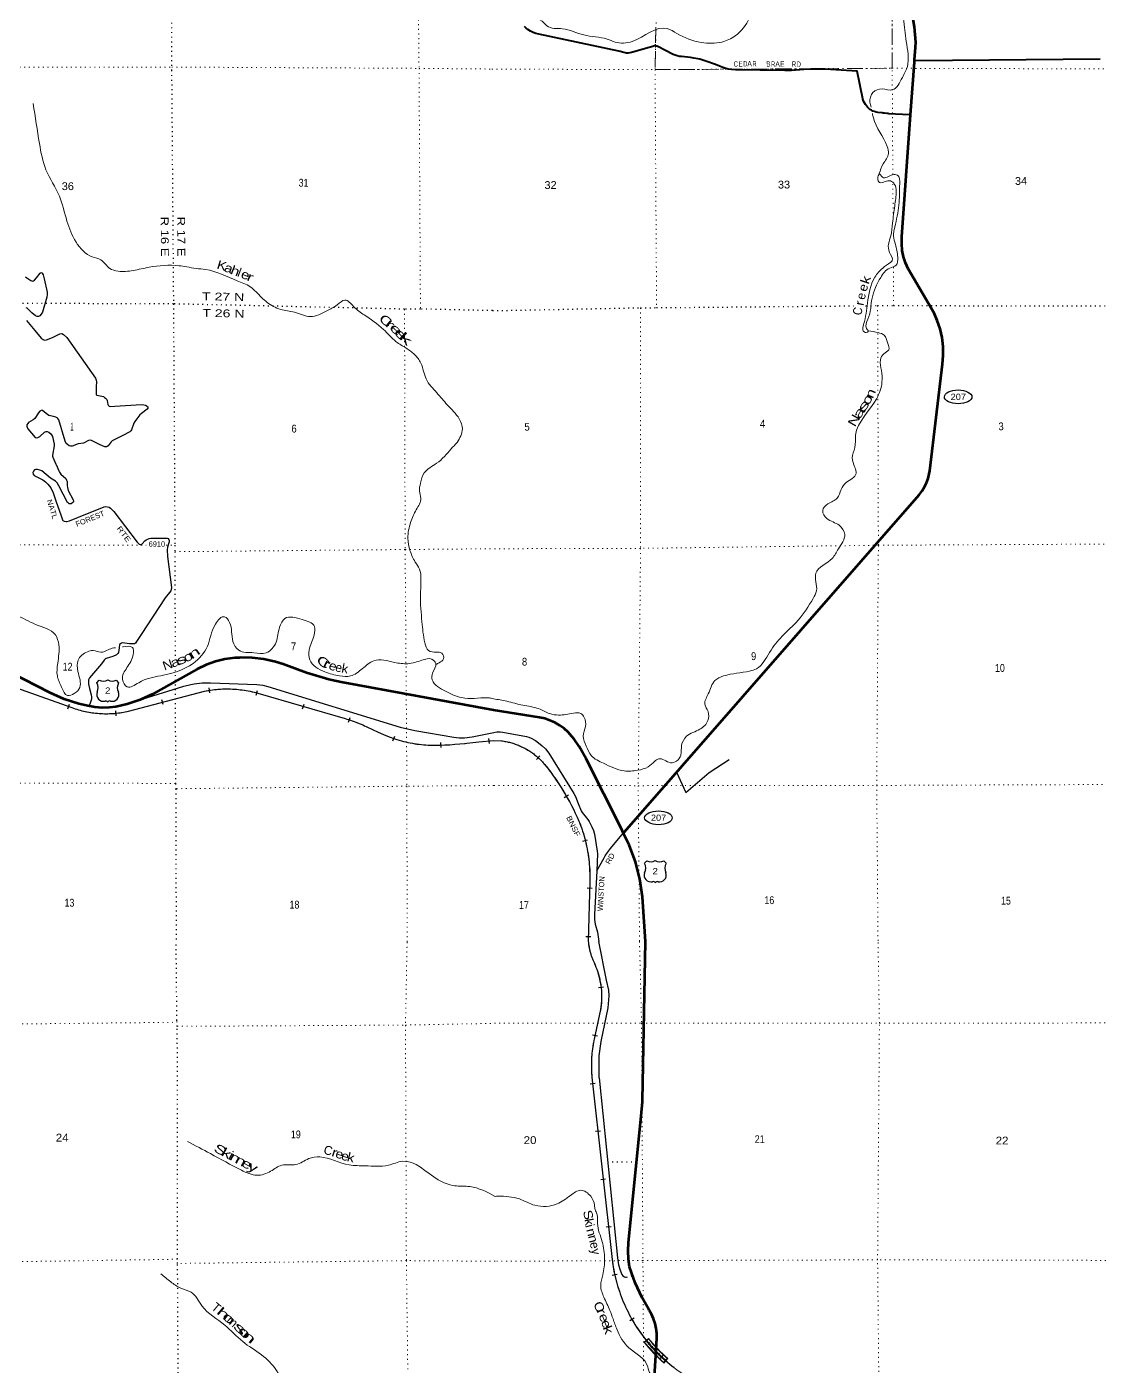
# Model space of a CAD drawing. Header units: feet. Extents: x -3 to 248627, y 0 to 184934.
# Drawn here: x 51423 to 75471, y 82328 to 112351 of the extents above; entities that cross this region are included whole.
import ezdxf
from ezdxf.enums import TextEntityAlignment as Align

# ---------------------------------------------------------------- set-up
doc = ezdxf.new("R2010")
doc.units = ezdxf.units.FT
doc.header["$LTSCALE"] = 70
doc.linetypes.add('DOT_DASHED', pattern=[7.7, 5, -1.2, 0.3, -1.2])
doc.linetypes.add('DOTTED', pattern=[1.5, 0.3, -1.2])
for name, color, linetype, lineweight in [('16', 7, 'Continuous', 25), ('17', 7, 'Continuous', 25), ('20', 7, 'Continuous', 70), ('23', 7, 'Continuous', 70), ('26', 7, 'Continuous', 40), ('27', 7, 'Continuous', 35), ('29', 7, 'Continuous', 25), ('30', 7, 'Continuous', 35), ('34', 7, 'Continuous', 25), ('39', 7, 'Continuous', 13), ('44', 7, 'DOT_DASHED', 13), ('6', 7, 'DOTTED', 25), ('7', 7, 'DOTTED', 13)]:
    doc.layers.add(name, color=color, linetype=linetype, lineweight=lineweight)
doc.layers.add('41', color=7, linetype='Continuous')

msp = doc.modelspace()

# ---------------------------------------------------------------- linework, layer by layer
at = {"layer": '16'}
for p, q in [((52995.56, 97648.21), (53046.87, 97706.97)), ((53238.63, 97712.94), (53238.35, 97712.74)), ((53430.72, 97707.06), (53482.11, 97648.21)), ((65272.51, 93600.17), (65323.82, 93658.93)), ((65515.58, 93664.9), (65515.3, 93664.7)), ((65707.67, 93659.02), (65759.06, 93600.17))]:
    msp.add_line(p, q, dxfattribs=at)
for centre, radius, start, end in [((52802.58, 97537.58), 222.05, 332.97043, 29.75871), ((53137.95, 97864.63), 182.07, 239.97227, 303.45418), ((53339.73, 97864.13), 181.52, 236.33975, 300.08743), ((53339.72, 97864.63), 182.07, 236.54582, 236.59441), ((53675.08, 97537.58), 222.05, 150.24129, 207.02957), ((53141.77, 97382.68), 151.42, 159.09177, 283.81923), ((53335.89, 97382.68), 151.42, 256.18077, 20.90823), ((65418.72, 93334.64), 151.42, 159.09177, 283.81923), ((65079.53, 93489.54), 222.05, 332.97043, 29.75871), ((65414.9, 93816.59), 182.07, 239.97227, 303.45418), ((65616.68, 93816.09), 181.52, 236.33975, 300.08743), ((65616.67, 93816.59), 182.07, 236.54582, 236.59441), ((65612.84, 93334.64), 151.42, 256.18077, 20.90823), ((65952.03, 93489.54), 222.05, 150.24129, 207.02957)]:
    msp.add_arc(centre, radius, start, end, dxfattribs=at)
for centre, major_axis, start_param, end_param in [((53197.11, 97183.86), (-19.56, 51.67), 4.95877769, 6.28318531), ((53280.56, 97183.86), (19.56, 51.67), 0, 1.32637542), ((65474.06, 93135.82), (-19.56, 51.67), 4.95877769, 6.28318531), ((65557.51, 93135.82), (19.56, 51.67), 0, 1.32637542)]:
    msp.add_ellipse(centre, major_axis=major_axis, ratio=0.929097, start_param=start_param, end_param=end_param, dxfattribs=at)
at = {"layer": '17'}
for centre in [(72308.03, 104055.11), (65587.21, 94621.08)]:
    msp.add_ellipse(centre, major_axis=(-309.24, 1), ratio=0.500121, dxfattribs=at)
at = {"layer": '20'}
for points in [[(61891.1, 97033.75), (58475, 97659.95), (58263.77, 97705.17), (58196.49, 97721.28), (57694.9, 97873.23), (57171.73, 98067.07), (57002.32, 98119.26), (56741.71, 98175.25), (56476.68, 98203.69), (56204, 98209.95), (56196.87, 98209.63), (56084.73, 98203.56), (55866.37, 98174.31), (55652.27, 98122.39), (55444.78, 98048.38), (55246.15, 97953.08), (54243.87, 97392.86), (53965.82, 97265), (53675.93, 97166.9), (53421.39, 97107.5), (53274.91, 97090.3), (53111.93, 97087.51), (52949.56, 97101.76), (52789.56, 97132.91), (52592.86, 97177.83), (52264.37, 97282.17), (51948.59, 97420.26), (49288.77, 98782.6)], [(64799.66, 94282.77), (64755.42, 94372.32), (63966.11, 95941.53), (63809.25, 96216.71), (63695.23, 96382.06), (63646.86, 96446.28), (63564.56, 96537.87), (63473.12, 96620.36), (63373.57, 96692.84), (63266.98, 96754.52), (63154.54, 96804.71), (63037.46, 96842.88), (62917.03, 96868.6), (61891.1, 97033.75)], [(65294.89, 91848.67), (65239, 92738.7), (65230.6, 92845.74), (65172.57, 93243.99), (65073.23, 93634), (64933.67, 94011.49), (64799.66, 94282.77)], [(65479.42, 81762.02), (65529.52, 82563.03), (65553.93, 82953.5), (65552.51, 83064.97), (65539.45, 83175.68), (65514.89, 83284.42), (65479.09, 83389.99), (65432.46, 83491.25), (65375.49, 83587.07), (65369.49, 83595.96), (65218.36, 83857.39), (65061.43, 84199.72), (64941.14, 84556.58), (64915.14, 84724.54), (64904.79, 84914.42), (64914.35, 85104.34), (65199.2, 87929.79), (65229.12, 88253.12), (65230.27, 88286.22), (65294.89, 91848.67)]]:
    msp.add_lwpolyline(points, dxfattribs=at)
at = {"layer": '23'}
for points in [[(71329.86, 111588.3), (71331.46, 111610.44), (71351.54, 111888.11), (71355.04, 112005.53), (71330.91, 112352.36), (71270.66, 112694.76), (71174.95, 113028.99), (71044.82, 113351.38), (70907.47, 113614.75), (70672.53, 113990.17), (70594.37, 114114.17), (70477.58, 114314.57), (70390.02, 114461.89), (70375.46, 114486.38)], [(71242.15, 110375.15), (71327.85, 111560.44), (71329.86, 111588.3)], [(64799.66, 94282.77), (64822.4, 94308.76), (71430.35, 101860.29), (71497.64, 101950.62), (71552.98, 102038.38), (71598.83, 102131.45), (71634.71, 102228.79), (71660.22, 102329.36), (71670.98, 102394.97), (71953.77, 104785.77), (71972.67, 104985.05), (71970.64, 105185.21), (71947.7, 105384.06), (71904.1, 105579.42), (71840.32, 105769.15), (71766.33, 105933.19), (71183.77, 106925.65), (71126.52, 107058.63), (71083.48, 107196.86), (71055.12, 107338.83), (71041.76, 107482.99), (71043.54, 107627.75), (71044.49, 107641.35), (71242.15, 110375.15)]]:
    msp.add_lwpolyline(points, dxfattribs=at)
at = {"layer": '26'}
for points in [[(71242.15, 110375.15), (71210.39, 110376.97), (70755.33, 110402.9), (70730.55, 110404.32), (70705.33, 110406.92), (70653.25, 110412.28), (70628.03, 110414.88), (70603.25, 110418.58), (70505.61, 110433.14), (70468.04, 110439), (70431.3, 110448.74), (70395.77, 110462.28), (70361.85, 110479.45), (70329.91, 110500.08), (70300.31, 110523.93), (70273.35, 110550.75), (70252.83, 110575.55), (70226.72, 110610.12), (70204.36, 110647.24), (70186, 110686.48), (70171.85, 110727.43), (70170.42, 110732.52), (70045.5, 111356.3), (69322.09, 111397.4), (69007.23, 111404.29), (68849.64, 111395.33), (68570.77, 111369.12), (68421.89, 111367.56), (67313.03, 111386), (67231.56, 111390.46), (67151, 111403.42), (67072.23, 111424.72), (67066.61, 111426.58), (66863.53, 111502.5), (66649.1, 111582.79), (66516.35, 111623.86), (66380.03, 111650.82), (66305.42, 111659.4), (66106.79, 111681.59), (66056.19, 111687.64), (66006.5, 111698.94), (65958.27, 111715.37), (65919.38, 111732.95), (65728.35, 111823.31), (65587.26, 111898.34), (65575.37, 111905.71), (65562.77, 111911.8), (65549.61, 111916.53), (65536.02, 111919.87), (65522.16, 111921.76), (65508.18, 111922.2), (65494.23, 111921.17), (65480.46, 111918.68), (65467.02, 111914.78), (65459.9, 111912.06), (65377.24, 111886.18), (64983.34, 111774.78), (64945.48, 111766.85), (64907, 111762.91), (64868.31, 111763.01), (64837.49, 111766.01), (64696.47, 111801), (62905.06, 112183.61), (62840.09, 112199.66), (62777.16, 112222.41), (62716.95, 112251.62), (62660.13, 112286.96), (62618.9, 112318.24), (62581.93, 112355.01)], [(75492.65, 111622.93), (71353.34, 111585.67), (71329.86, 111588.3)]]:
    msp.add_lwpolyline(points, dxfattribs=at)
at = {"layer": '29'}
msp.add_line((64256.57, 88791.47), (64665.26, 84760.42), dxfattribs=at)
at = {"layer": '29', "linetype": 'DOTTED'}
for p, q in [((64447.08, 86912.42), (65096.02, 86906.29)), ((64871.05, 84326.24), (65006.21, 84363.55))]:
    msp.add_line(p, q, dxfattribs=at)
at = {"layer": '29'}
for points in [[(51392.64, 106749.73), (51427.71, 106725.26), (51513.76, 106666.25), (51538.12, 106653.12), (51555.65, 106652.58), (51575.59, 106656.87), (51598.08, 106673.75), (51638.28, 106720.12), (51721.75, 106827.51), (51734.87, 106836.88), (51745.28, 106839.52), (51759.23, 106836.88), (51770.47, 106825.63), (51789.21, 106790.01), (51812.67, 106701.19), (51879.11, 106398.88), (51878.21, 106348.43), (51869.77, 106291.24), (51774.26, 105957.54), (51747.97, 105906.85), (51717.99, 105873.1), (51684.26, 105854.35), (51655.33, 105856.2), (51619.62, 105872.16), (51535.48, 105940.83), (51429.42, 106045.61), (51409.75, 106054.04)], [(51416.11, 105763.51), (51601.37, 105544.55), (51744.22, 105370.58), (51786.73, 105341.59), (51822.93, 105329.33), (51864.15, 105336.83), (51999.61, 105388.43), (52162.56, 105471.53), (52205.19, 105475.58), (52246.42, 105453.08), (52322.54, 105388.68), (52962.22, 104478.04), (52980.89, 104431.31), (52988.45, 104389.91), (52975.34, 104284.91), (52978.14, 104113.34), (52981.89, 104103.96), (52992.99, 104097.3), (53141.21, 104060.51), (53169.27, 104043.96), (53188.94, 104028.02), (53214.24, 103998.96), (53224.96, 103976.07), (53240.48, 103886.45), (53250.78, 103868.63), (53270.36, 103849.85), (53299.5, 103838.63), (53398.71, 103847.16), (53996.65, 103885.92), (54045.29, 103879.88), (54088.38, 103866.76), (54120.24, 103848.01), (54133.36, 103834.88), (54142.65, 103813.14), (54140.85, 103799.26), (54123.99, 103782.38), (53993.49, 103685.97), (53955.34, 103649.25), (53844.78, 103501.12), (53825.71, 103462.92), (53769.83, 103317.36), (53754.55, 103297.34), (53730.48, 103274.23), (53573.43, 103192.34), (53337.9, 103068.91), (53311.83, 103045.78), (53246.08, 102954.53), (53227.34, 102939.53), (53212.91, 102936.34), (53197.36, 102932.03), (53176.75, 102935.78), (53068.73, 102977.11), (52946.85, 103041.68)], [(52946.85, 103041.68), (52876, 103079.22), (52842.69, 103082.31), (52808.54, 103075.47), (52695.88, 103015.12), (52577.45, 102999.76), (52443.14, 102951.72), (52404.66, 102948.71), (52371.93, 102959.22), (52332.58, 102987.34), (52306.35, 103013.6), (52282.95, 103059.34), (52140.51, 103539.56), (52121.43, 103568.12), (52104.9, 103584.56), (52076.8, 103599.56), (52019.42, 103616.66), (51919.39, 103640.81), (51885.27, 103657.38), (51786.35, 103743.94), (51765.49, 103754.01), (51747, 103753.31), (51717.02, 103734.56), (51686.94, 103698.44), (51603.97, 103572.92), (51568.05, 103542.37), (51459.36, 103478.61), (51442.87, 103461.81), (51425.64, 103429.86), (51425.64, 103399.86), (51431.26, 103375.48), (51450.18, 103339.79), (51611.53, 103146.96), (51633.63, 103139.22), (51667.36, 103146.72), (51711.96, 103170.41), (51819.14, 103262.98), (51836.01, 103274.23), (51860.99, 103275.58), (51880.98, 103276.1), (51914.71, 103261.1), (51961.56, 103223.6), (51974.92, 103206.98), (51997.16, 103165.47), (52033.88, 102996.7), (52037.44, 102954.53), (52001.84, 102746.4), (52001.84, 102723.9), (52008.09, 102700.9), (52077.42, 102550.55), (52082.45, 102538.83)], [(52082.45, 102538.83), (52140.5, 102399.51), (52156.58, 102366.16), (52190.15, 102323.57), (52296.96, 102222.32), (52316.03, 102191.33), (52328.82, 102156.69), (52325.33, 102067.31), (52332.56, 102023.56), (52352.76, 101955.18), (52461.86, 101747.92), (52467.74, 101720.6), (52467.48, 101704.8), (52456.24, 101689.8), (52415.24, 101660.9), (52392.53, 101656.04), (52375.66, 101659.79), (52355.05, 101669.17), (52335.18, 101689.32), (52142.78, 102062.29), (52102.08, 102130.44), (52067.17, 102166.68), (51951.23, 102235.3), (51759.6, 102394.3), (51716.07, 102415.45), (51665.48, 102426.7), (51622.38, 102430.45), (51595.29, 102421.18), (51569.91, 102392.95), (51560.54, 102357.32), (51568.04, 102321.7), (51590.54, 102295.23), (51784.52, 102194.21), (51841.62, 102152.94), (51898.3, 102099.61), (51964.35, 102013.25), (52017.52, 101907), (52080.53, 101704.7), (52187.14, 101410.18), (52224.82, 101296.96), (52234.54, 101283.95), (52261.35, 101266.02), (52302.57, 101258.52), (52327.88, 101259.46), (52382.93, 101277.15), (52787.05, 101442.93), (52915.45, 101494.01)], [(52915.45, 101494.01), (53158.97, 101590.89), (53194.52, 101596.04), (53232, 101592.29), (53269.48, 101581.04), (53299.46, 101562.29), (53377, 101487.73), (53900.51, 100797.03), (53944.06, 100756), (53962.8, 100744.75), (53982.44, 100744.6), (53992.78, 100748.5), (54009.65, 100759.75), (54071.2, 100832.1), (54099.59, 100851.63), (54134.26, 100869.44), (54165.18, 100881.63), (54207.91, 100887.35), (54572.96, 100887.38), (54592.41, 100877.88), (54610.21, 100861.94), (54616.77, 100834.75), (54614.6, 100805.17), (54577.8, 100685.39)], [(54577.8, 100685.39), (54572.74, 100625.68), (54580.6, 100475.42), (54668.31, 99780.02), (54662.54, 99733.12), (54649.57, 99708.77), (54529.08, 99547.87), (53991.42, 98732.11)], [(53991.42, 98732.11), (53885.59, 98571.54), (53858.8, 98536.84), (53835.16, 98521.82), (53800.71, 98516.21), (53728.84, 98520.4), (53572.1, 98540.59), (53547.74, 98536.84), (53522.24, 98519.52), (53504.64, 98501.21), (53495.67, 98433.68), (53480.28, 98326.83), (53466.83, 98301.86), (53433.44, 98272.45), (53350.12, 98238.5), (53203.43, 98191.3), (53182.34, 98178.7), (53160.79, 98157.13), (53096.44, 98073.9), (52832.87, 97759.61), (52809.55, 97715.52), (52808.51, 97680.86), (52810.38, 97615.23), (52828.47, 97519.46), (52868.47, 97378.97), (52875.53, 97333.24), (52872.22, 97281.47), (52850.76, 97213.4), (52820.79, 97126.83)], [(54013.76, 97276.82), (54947.48, 97569.26), (55099.26, 97604.89), (55179.84, 97621.76), (55357.85, 97642.4), (55539.61, 97644.27), (56581.47, 97606.76), (56718.25, 97589.89), (56828.81, 97561.76), (59796.97, 96654.23), (60126.77, 96579.23), (60996.23, 96429.22), (61116.15, 96414.24), (61236.08, 96414.22), (61408.47, 96436.72), (61892.47, 96535.61)], [(61892.47, 96535.61), (61960.19, 96546.5), (62037.9, 96546.5), (62095.45, 96538.42), (62627.36, 96441.45), (62680.87, 96427.32), (62731.33, 96407.12), (62829.23, 96352.57), (62898.88, 96304.1), (62982.65, 96231.37), (63053.32, 96162.7), (63127.99, 96069.77), (63693.23, 95164.81), (63726.56, 95096.13), (63790.12, 94938.57), (63852.73, 94778.99), (63878.95, 94736.56), (64002.11, 94583.05), (64032.37, 94534.56), (64090.94, 94417.41), (64127.27, 94338.63), (64153.49, 94251.76), (64215.09, 93876.05), (64218.09, 93815.44), (64207.79, 93432.95), (64153.49, 92449.91), (64155.54, 92342.88), (64169.64, 92239.83), (64218.09, 92053.99), (64251.59, 91845.67)], [(65990.08, 95643.17), (66201.6, 95189.69), (66725.81, 95636.03), (67172.89, 95929.62)], [(64485.89, 93903.01), (64513, 93934.86), (64800.52, 94283.76)], [(64207.79, 93432.95), (64368.02, 93725.67), (64391.06, 93766.44)], [(64391.06, 93766.44), (64441.02, 93845.86), (64485.89, 93903.01)], [(64256.57, 88791.47), (64254.49, 89191.21), (64260.79, 89281.5), (64304.85, 89602.77), (64455.94, 90358.7), (64481.12, 90627.48), (64476.94, 90757.68), (64422.36, 90980.25), (64251.59, 91845.67)], [(64665.26, 84760.42), (64690.96, 84601.02), (64727.67, 84484.48), (64766.5, 84384.74), (64790.63, 84354.29), (64825.26, 84328.04), (64846.24, 84323.84), (64866.17, 84324.89), (64871.05, 84326.24)]]:
    msp.add_lwpolyline(points, dxfattribs=at)
at = {"layer": '34', "lineweight": 13}
for p, q in [((53705.82, 97009.05), (55407.86, 97459.03)), ((56602.91, 97414.04), (58560.99, 96843.17)), ((61898.4, 96354.59), (62064.04, 96345.03)), ((64047.2, 93203.17), (64013.57, 91846.77)), ((64266.99, 90221.88), (64142.73, 89656.29)), ((64095.35, 88806.4), (64555.92, 84654.53)), ((65266.04, 82863.81), (65365.65, 82949.06)), ((65326.12, 82904.7), (65365.14, 82938.1)), ((65711.12, 82398.38), (65798.7, 82498.62)), ((65783.88, 82497.58), (65752, 82459.66))]:
    msp.add_line(p, q, dxfattribs=at)
at = {"layer": '34'}
for p, q in [((55527.32, 97423.09), (55510.65, 97532.44)), ((56567.6, 97368.2), (56596.64, 97474.93)), ((52341.95, 97063.73), (52378.93, 97167.98)), ((53430.18, 96907.51), (53419.85, 97017.63)), ((54480.79, 97158.6), (54452.52, 97265.53)), ((57608.44, 97062.43), (57639.4, 97168.62)), ((58637.61, 96765.59), (58670.72, 96871.13)), ((59633.64, 96343.61), (59673.26, 96446.88)), ((61795.35, 96286.98), (61786.38, 96397.22)), ((60711.3, 96196.53), (60707.3, 96307.07)), ((62851.5, 95925.55), (62924.6, 96008.57)), ((63474.28, 95078.89), (63569.98, 95134.36)), ((63892.25, 94096.77), (63999.25, 94124.78)), ((63989.85, 93048.55), (64100.43, 93045.81)), ((63960.33, 91963.16), (64070.9, 91960.42)), ((64242.8, 90818.86), (64352.72, 90831.18)), ((64109.81, 89755.75), (64217.84, 89732.02)), ((64055.15, 88659.9), (64165.08, 88672.1)), ((64175.96, 87594.52), (64285.89, 87606.71)), ((64293.08, 86515.06), (64403.01, 86527.25)), ((64413.89, 85449.67), (64523.82, 85461.87)), ((64551.23, 84367.44), (64659.34, 84390.82)), ((64942.9, 83356.44), (65039.73, 83409.9)), ((65621.05, 82491.65), (65696.38, 82572.64))]:
    msp.add_line(p, q, dxfattribs=at)
at = {"layer": '34', "lineweight": 13}
for points in [[(46667.09, 99133.71), (46678, 99129.95), (52430.96, 97088.92)], [(61288.87, 96292.6), (61558, 96323.95), (61898.14, 96351.64)], [(65615.28, 82497.19), (65276.69, 82862.4), (65313.96, 82894.29)], [(65313.96, 82894.29), (65344.2, 82856.98), (65384.78, 82809.09), (65426.37, 82761.41), (65468.72, 82714.97), (65511.75, 82668.95), (65555.37, 82623.82), (65600.2, 82579.22), (65739.37, 82447.63), (65707.5, 82410.32)], [(65752, 82459.66), (65611.36, 82590.68), (65566.77, 82635.06), (65523.35, 82679.97), (65480.48, 82725.83), (65438.31, 82772.07), (65396.92, 82819.53), (65356.52, 82867.2), (65326.12, 82904.7)]]:
    msp.add_lwpolyline(points, dxfattribs=at)
at = {"layer": '34'}
for points in [[(46678.36, 99130.99), (52431.33, 97089.96), (52468.48, 97076.65), (52505.71, 97064.28), (52543.17, 97052.53), (52581.01, 97041.13), (52618.93, 97030.65), (52656.89, 97020.9), (52695.2, 97011.48), (52733.61, 97003), (52772.04, 96995.21), (52810.92, 96987.99), (52849.6, 96981.57), (52888.45, 96975.56), (52927.58, 96970.4), (52966.54, 96966.03), (53005.74, 96962.3), (53044.86, 96959.07), (53084.3, 96956.68), (53123.47, 96954.87), (53162.95, 96953.91), (53202.16, 96953.53), (53241.6, 96953.78), (53280.85, 96954.82), (53320.12, 96956.58), (53359.33, 96958.83), (53398.63, 96962.01), (53437.9, 96965.69), (53476.95, 96970.16), (53515.96, 96975.13), (53554.84, 96981.11), (53593.67, 96987.57), (53632.23, 96994.63), (53670.81, 97002.4), (53705.56, 97010.12), (55407.61, 97460.1), (55451.8, 97468.67), (55495.92, 97476.18), (55540.18, 97482.93), (55584.79, 97489.22), (55629.36, 97494.45), (55673.83, 97498.89), (55718.64, 97502.86), (55763.41, 97505.78), (55808.08, 97507.89), (55853.14, 97509.29), (55897.85, 97509.84), (55942.67, 97509.88), (55987.68, 97508.92), (56032.35, 97507.1), (56077.17, 97504.52), (56121.83, 97501.39), (56166.7, 97497.24), (56211.16, 97492.5), (56255.83, 97486.75), (56300.09, 97480.39), (56344.49, 97473.27), (56388.56, 97465.3), (56432.51, 97456.53), (56476.32, 97447.19), (56520.07, 97436.8), (56563.68, 97425.85), (56603.21, 97415.1), (58561.29, 96844.23), (58602, 96833.23), (58642.25, 96821.36), (58682.32, 96808.79), (58722.49, 96795.69), (58762.18, 96781.72), (58801.46, 96767.12), (58840.85, 96751.98), (58879.77, 96735.97), (58918.25, 96719.33), (58956.79, 96701.93), (58994.68, 96683.95), (59032.44, 96665.5), (59045.01, 96658.98), (59049.66, 96656.67), (59173.46, 96598.24), (59299.11, 96542.48), (59424.59, 96488.45), (59550.88, 96436.64), (59678.99, 96387.49), (59724.44, 96373.02), (59773.26, 96358.65), (59822.18, 96345.18)], [(59822.18, 96345.18), (59871.72, 96332.4), (59921.09, 96320.65), (59970.68, 96309.44), (60020.76, 96299.29), (60070.65, 96290.18), (60120.9, 96281.88), (60171.12, 96274.21), (60221.82, 96267.62), (60272.22, 96261.79), (60323.09, 96257.04), (60373.68, 96253.06), (60424.61, 96249.87), (60456.14, 96248.48), (60570.11, 96248.01), (60683.48, 96250.16), (60796.87, 96254.26), (60910.93, 96259.66), (61024.35, 96267.67), (61137.15, 96277.64), (61250.61, 96288.9), (61288.74, 96293.69), (61557.89, 96325.04), (61892.98, 96352.33)], [(61892.98, 96352.32), (62064.14, 96346.13), (62090.41, 96342.69), (62116.42, 96338.68), (62142.36, 96334.2), (62168.43, 96329.42), (62194.27, 96324.06), (62219.9, 96318.26), (62245.65, 96312.15), (62271.17, 96305.45), (62296.48, 96298.33), (62321.89, 96290.73), (62346.93, 96282.72), (62371.95, 96274.41), (62396.89, 96265.5), (62421.47, 96256.18), (62445.99, 96246.41), (62470.33, 96236.35), (62494.59, 96225.7), (62518.52, 96214.79), (62542.37, 96203.28), (62565.88, 96191.5), (62589.34, 96179.27), (62612.44, 96166.63), (62635.33, 96153.55), (62658.04, 96140.2), (62680.52, 96126.27), (62702.81, 96112.05), (62724.75, 96097.43), (62746.49, 96082.52), (62767.87, 96067.05), (62789.06, 96051.3), (62809.91, 96035.28), (62830.55, 96018.83), (62850.84, 96001.97), (62870.92, 95984.68), (62890.68, 95967.29), (62910.07, 95949.31), (62929.12, 95931.09), (62947.98, 95912.58), (62966.35, 95893.82), (62984.51, 95874.49), (63002.33, 95855.04), (63019.66, 95835.21), (63036.81, 95815.24), (63053.6, 95794.7), (63069.91, 95774.08), (63074.85, 95767.71), (63112.86, 95718.97), (63171.17, 95641.06), (63228.65, 95562.22), (63284.58, 95482.77), (63339.35, 95401.66), (63392.04, 95319.73), (63443.69, 95237.4), (63494.2, 95153.41), (63542.93, 95069.32), (63590.32, 94984.1), (63635.83, 94897.55), (63680.08, 94811.1), (63723, 94723.51), (63764.03, 94634.6), (63803.83, 94545.78), (63828.74, 94487.46), (63849.37, 94432.49), (63868.63, 94377.37), (63886.94, 94321.9), (63904.74, 94265.87), (63921.18, 94209.67), (63936.55, 94153.43), (63951.42, 94096.64), (63964.91, 94039.67), (63977.35, 93982.68), (63988.96, 93925), (63999.39, 93867.59), (64009.21, 93809.94), (64017.76, 93751.82), (64025.13, 93693.96), (64031.57, 93635.74), (64037.26, 93577.6), (64041.7, 93518.98), (64045.27, 93460.74), (64047.58, 93402.03), (64049.03, 93343.7), (64049.54, 93285.02), (64048.87, 93226.6), (64048.3, 93203.14), (64014.63, 91845)], [(64014.63, 91845), (64015.82, 91830.21), (64020.12, 91809.97), (64022.1, 91789.72), (64024.45, 91769.53), (64027.21, 91749.29), (64030.29, 91729.22), (64033.68, 91709.05), (64037.48, 91689.11), (64041.6, 91669.07), (64046.13, 91649.25), (64050.92, 91629.44), (64056.02, 91609.8), (64061.54, 91590.11), (64067.47, 91570.65), (64073.61, 91551.29), (64080.16, 91531.89), (64086.96, 91512.77), (64094.13, 91493.7), (64101.78, 91474.76), (64109.56, 91456.02), (64117.71, 91437.35), (64126.34, 91418.8), (64130.71, 91409.51), (64149.92, 91364.49), (64167.98, 91319.29), (64185.27, 91273.76), (64202.17, 91227.76), (64217.92, 91181.56), (64232.79, 91135.29), (64247.26, 91088.53), (64252.6, 91069.63), (64254.64, 91062.43), (64262.09, 91033.03), (64269.16, 91003.56), (64275.65, 90973.87), (64281.75, 90944.08), (64287.13, 90914.28), (64292.15, 90884.39), (64296.61, 90854.45), (64300.48, 90824.28), (64303.85, 90794.24), (64306.81, 90763.94), (64309.08, 90733.79), (64310.94, 90703.39), (64312.12, 90673.14), (64312.92, 90642.8), (64313.21, 90612.58), (64312.92, 90582.14), (64311.95, 90551.86), (64310.64, 90521.65), (64308.75, 90491.22), (64306.39, 90461.08), (64303.47, 90430.89), (64299.85, 90400.69), (64295.92, 90370.74), (64291.45, 90340.74), (64286.26, 90310.72), (64280.77, 90280.95), (64274.78, 90251.29), (64268.06, 90221.64), (64143.81, 89656.06), (64138.75, 89631.69), (64129.4, 89583.6), (64121.16, 89535.63), (64113.5, 89487.43), (64106.67, 89439.31), (64100.73, 89390.71), (64095.92, 89342.23), (64091.65, 89293.78), (64088.27, 89244.88), (64085.7, 89196.33), (64083.99, 89147.59), (64083.42, 89098.67), (64083.38, 89050.09), (64084.2, 89001.31), (64086.17, 88952.36), (64088.66, 88903.75), (64091.98, 88855.21), (64096.44, 88806.51), (64557.01, 84654.67), (64562.35, 84617.98), (64572.6, 84556.07), (64583.36, 84494.29), (64595.72, 84432.35), (64608.96, 84371.13), (64623.2, 84310.13), (64638.53, 84248.86), (64655.26, 84188.42), (64672.47, 84128.09), (64691.18, 84068.09), (64710.68, 84008.02), (64731.27, 83948.97), (64753.15, 83889.95), (64775.71, 83831.34), (64799.27, 83772.96), (64824.22, 83715.42), (64849.97, 83657.79), (64876.59, 83600.88), (64904.4, 83544.51), (64933.09, 83488.84)], [(64933.09, 83488.84), (64962.79, 83433.4), (64993.16, 83378.37), (65024.92, 83324.19), (65057.36, 83270.42), (65090.99, 83217.16), (65125.31, 83164.34), (65160.7, 83112.54), (65196.78, 83061.14), (65233.75, 83010.48), (65271.9, 82960.33), (65310.64, 82911.1), (65350.36, 82862.09), (65390.85, 82814.31), (65432.34, 82766.74), (65474.6, 82720.4), (65517.55, 82674.46), (65561.07, 82629.44), (65605.78, 82584.95), (65651.26, 82541.67), (65697.13, 82499), (65744.19, 82456.87), (65791.51, 82415.84), (65839.72, 82375.52), (65889, 82336.23), (65938.37, 82297.74)]]:
    msp.add_lwpolyline(points, dxfattribs=at)
at = {"layer": '34', "lineweight": 13}
for centre, radius, start, end in [((55911.38, 94939.46), 2569.4, 74.38678, 101.30123), ((53203.63, 99207.65), 2255.22, 249.96382, 282.86639), ((57945.97, 94513.35), 2409.63, 62.87749, 75.21259), ((62446.27, 103725.57), 7843.62, 244.29759, 249.33816), ((60576.38, 99162.62), 2917.72, 252.07987, 267.63754), ((60519.96, 102762.15), 6515.08, 269.4385, 276.77787), ((61876.54, 94846.07), 1510.64, 37.5641, 82.86992), ((58680.19, 92317.76), 5585.95, 22.85173, 38.13309), ((60695.44, 93290.89), 3352.91, 358.50092, 20.90102), ((65182.46, 91915.53), 1168.25, 183.48975, 205.6917), ((61565.22, 90297.71), 2794.95, 16.02636, 23.43016), ((62575.25, 90614.91), 1736.79, 346.92111, 15.1678), ((66878.04, 89077.54), 2795.87, 168.05318, 185.56513), ((68122.1, 85160.91), 3601.95, 188.08159, 237.66974), ((68337.58, 85360.58), 3958.94, 219.09531, 228.45511), ((69071.46, 86047.28), 4954.17, 220.00622, 227.23314), ((68337.58, 85360.58), 3950.94, 219.22007, 226.447), ((69054.31, 86025.53), 4810.63, 219.92566, 227.16928), ((68337.58, 85364.36), 3828.94, 219.11949, 228.45511)]:
    msp.add_arc(centre, radius, start, end, dxfattribs=at)
at = {"layer": '34', "linetype": 'DOTTED', "lineweight": 100}
msp.add_arc((68339.85, 85364.36), 3896.17, 220.22854, 228.45511, dxfattribs=at)
at = {"layer": '39'}
for points in [[(85081.57, 105480.89), (85063.67, 105662.16), (85040.46, 105972.41), (84942.36, 106116.56), (84805.32, 106123.19), (84695.19, 106057.52), (84624.55, 106070.9), (84644.66, 106278.78), (84544.93, 106995.51), (84551.11, 107594.39), (84707.17, 107904.5), (85106.94, 108217.16), (85684.98, 108426.83), (86110.07, 108419.18), (86217.21, 108379.97), (86261.12, 108420.75), (86307.9, 108374.87), (86439.25, 108128.25), (86593.39, 108020.98), (86779.44, 107946.31), (86918.73, 107915.51), (87060.02, 108090.38), (87064.34, 108469.47), (86930.46, 109585.05), (86730.65, 109828.95), (86479.7, 109949.31), (86280.44, 109933.12), (85953.6, 109782.52), (84966.86, 109348.8), (84727.05, 109156.77), (84520.77, 109035.66), (84215.07, 108988.11), (83640.01, 109088.96), (83265.3, 109298.77), (83039.41, 109532.3), (82864.37, 109715.97), (82685.41, 109889.51), (82247.57, 110372.86), (81929.59, 110548.98), (81560.7, 110781.02), (81348.95, 110807.03), (80900.97, 110889.05), (80791.04, 111006.86), (80681.03, 111336.37), (80646.47, 112184.83), (80630.09, 112416.53), (80556.35, 112540.76), (80590.41, 112762.9), (80521.68, 112992.03), (80396.87, 113801.25), (80269.13, 114090.25), (79828.62, 114436.47), (79398.1, 114790.85), (78258.4, 115772.94), (77802.12, 116084.72), (77393.65, 116245.78), (77289.77, 116158), (77217.64, 116118.93), (77282.57, 116071.22), (77282.41, 115883.71), (77082.73, 115706.22), (76781.75, 115588.15), (76466.61, 115681.63), (76250.99, 115895.12), (76012.88, 116142.64), (75247.14, 116582.24), (74943.04, 116577.04), (74784.29, 116539.09), (74633.85, 116271.38), (74428.01, 116105.92), (74038.73, 115751.03), (73687.4, 115428.8), (73078.31, 115099.84), (72704.31, 115033.43), (72577.56, 115017.99), (72469.38, 114958.39), (71504.08, 114597.48), (71326.74, 114402.07), (71155.48, 114202.7), (70925.29, 114055.12), (70657.16, 113905.46)], [(70725.6, 113797.21), (70946.61, 113936.39), (71349.12, 114174.48), (71614.29, 114451.45), (71804.37, 114580.46), (72643.88, 114829.16), (73128.16, 114947.13), (73787.58, 115278.63), (74114.12, 115663.1), (74291.66, 115838.35), (74709.96, 116110.88), (75001.66, 116351.84), (75198.52, 116406.32), (75447.19, 116314.16), (75996.04, 116011.41), (76128.73, 115833.35), (76377.17, 115559.73), (76734.57, 115470.72), (77162.73, 115559.87), (77390.66, 115731.61), (77485.13, 115956.4), (77661.33, 116063.08), (77827.42, 115970.06), (77958.47, 115753.68), (78228.29, 115558.91), (78553.48, 115263.9), (79240.26, 114660.17), (79561.74, 114332.87), (79839.26, 114174.47), (80031.77, 114057.52), (80148.94, 113818.82), (80275.12, 113279.79), (80421.84, 112291.36), (80419.99, 111865.92), (80453.75, 111507.39), (80542.97, 111038.54), (80576.79, 110877.6), (80625.9, 110799.48), (80805.93, 110722.73), (81271.71, 110673.16), (81674.08, 110518.08), (82235.72, 110144.9), (82336, 109984.65), (82355.22, 109873.96), (82558, 109736.96), (83049.98, 109278.37), (83401.75, 108943.32), (83799.67, 108830.54), (84376.17, 108788.17), (84982.09, 109030.4), (86132.47, 109619.06), (86406.99, 109765.08), (86616.49, 109763.23), (86736.81, 109613.27), (86812.27, 109110.01), (86853.44, 108612.43), (86853.36, 108416.86), (86885.58, 108213.56), (86846.13, 108128.47), (86726.29, 108230.04), (86463.43, 108535.78), (86312, 108572.5), (86129.98, 108647.22), (85854.11, 108638.29), (85283.75, 108467), (84921.03, 108277.72), (84720.14, 108223.19), (84536.86, 108017.64)], [(61847.93, 112722.53), (62040.14, 112647.72), (62400.26, 112691.81), (62735.91, 112562.24), (62978.49, 112474.05), (63086.29, 112368.31), (63433.37, 112305.41), (63912.11, 112167.26), (64436.74, 112073.94), (64614.63, 112009.27), (65001.23, 112023.39), (65783.95, 112311.82), (65998.56, 112201.15), (66548.41, 112001.24), (67009.61, 112008.08), (67310.37, 112148.32), (67628.68, 112550.86), (67668.09, 112843.62), (67606.17, 112994.19), (67724.01, 113096.23), (67898.91, 113130.32), (68270.32, 113051.54), (68680.13, 113162.68), (69433.83, 113329.83), (69712.19, 113290.4), (69967.1, 113178.14), (70208.43, 113216.95), (70305.64, 113367.17), (70354.52, 113516.88), (70624.31, 113733.42), (70725.6, 113797.21)], [(70612.83, 113722.24), (70535.6, 113333.28), (70454.64, 113169.12), (70536.59, 113028.84), (70740.37, 112994.68), (70900.04, 112939.89), (71079.3, 112532.47), (71142.74, 112023.04), (71168.47, 111456.75), (71056.04, 111215.64), (70833.19, 110937.09), (70605.38, 110956.89), (70396.67, 110878.1), (70330.36, 110657.64), (70353.42, 110551.4)], [(51566, 110630.95), (51708, 109733.95), (51853, 109146.95), (52154, 108556.95), (52323, 107996.95), (52529, 107525.95), (52891, 107191.95), (53085, 107123.95), (53283, 106935.95), (53471, 106871.95), (53807, 106887.95), (54170, 106961.95), (54833, 106993.95), (55010, 106968.95), (55219, 106934.95), (55434, 106909.95), (56143, 106659.95), (56432, 106522.95), (56688, 106283.95), (56952, 106082.95), (57114, 106016.95), (57425, 105952.95), (57782, 105855.95), (58149, 105982.95), (58381, 106117.95), (58557, 106225.95), (58751, 106082.95), (58991, 105890.95), (59421, 105567.95), (59706, 105291.95), (59925.4, 105152.9)], [(70384.95, 110406.1), (70406.33, 110307.61), (70714.77, 109669.67), (70744.55, 109508.69), (70626, 109275.58), (70539.51, 109058.95)], [(70539.51, 109058.95), (70637.1, 108967.22), (70870.03, 109040.22), (70962.98, 109010.95), (70996.91, 108837.91), (70977.52, 108353.81), (70885.7, 107860.9), (70857.48, 107658.98), (70899.59, 107473.93), (70952.78, 107186.17), (70916.31, 107004.33), (70771.91, 106940.32), (70572.54, 106732.58), (70377.7, 106268.83), (70285.68, 105796.08), (70255.5, 105588.09), (70292.45, 105517.91), (70246.33, 105497.26), (70179.53, 105530.84), (70188.12, 105680.13), (70274.06, 106156.86), (70441.54, 106739.28), (70616.79, 106942.73), (70794.79, 107071.61), (70830.7, 107106.26), (70766.4, 107295.11), (70794.98, 107664.38), (70836.47, 107951.11), (70885.03, 108336.72), (70916.03, 108665.69), (70882.29, 108818.57), (70788.89, 108894.21), (70670.16, 108882.88), (70543.49, 108859.38), (70506.34, 108949.72), (70539.51, 109058.95)], [(70293.58, 105534.67), (70516.25, 105496.05), (70651.81, 105434.97), (70721.86, 105276.42), (70753.74, 105107.39), (70639.78, 105021.52), (70566.59, 104885.67), (70587.06, 104647.97), (70599.68, 104390.02), (70480.5, 104015.78), (70007.18, 103196.28), (69991.76, 102921.91), (69933.66, 102685.41), (69992.14, 102474.32), (70019.66, 102339.52), (69796.09, 102133.55), (69682.78, 101981.15), (69594.08, 101784.65), (69387.89, 101655.47), (69270.51, 101507.06), (69362.89, 101330.6), (69640.37, 101176.23), (69763.22, 100973.88), (69621.43, 100645.77), (69482.52, 100434.63), (69117.21, 100100.16), (69117.08, 99908.62), (69131.16, 99707.14), (69056.29, 99537), (68716.68, 99047.54), (68361.66, 98691), (68079.21, 98329.16), (67782.71, 97961.13), (67632.16, 97909.15), (67049.09, 97800.23), (66854.74, 97695.37), (66704.6, 97397.42), (66628.34, 97164.76), (66698.39, 97006.21), (66696.41, 96798.52), (66517.03, 96605.1), (66216.46, 96446.71), (66107.63, 96247.99), (66087.67, 96025.99), (65994.34, 95889.93), (65855.69, 95856.23), (65592.98, 95942.19), (65502.89, 95886.81), (65357.05, 95764.32), (65118.12, 95687.22), (64816.13, 95671.97), (64355.19, 95842.56), (64079.55, 96015.09), (63968.7, 96225.64), (63902, 96452.77), (63952.24, 96669.03), (63924.07, 96870.36), (63848.67, 96958.29), (63679.39, 96966.6), (63347.47, 96922.81), (63149.73, 96957.03), (62900.89, 97067.34), (62547.65, 97142.28), (62184.19, 97233.25), (61890.09, 97287.99)], [(59925.4, 105152.9), (60117, 105003.95), (60260, 104811.95), (60378, 104457.95), (60621, 104142.95), (60852, 103875.95), (61121, 103559.95), (61192, 103337.95), (61073, 103030.95)], [(61073, 103030.95), (60939.8, 102888.54), (60613.94, 102566.49), (60335.04, 102350.84), (60251.03, 102119.86), (60227.69, 101942.85), (60258.77, 101785.62), (60156.47, 101526.57), (60029.86, 101241.5), (59969.11, 100885.55), (60015.48, 100615.48), (60134.28, 100353.01), (60229.67, 100193.36), (60262.38, 99981.76), (60249.81, 99617.45), (60283.81, 99011.26), (60348.91, 98541.77), (60430.14, 98370.13), (60608.8, 98334.77), (60727.22, 98307.84), (60768.56, 98182.76), (60671.48, 98096.81), (60599.22, 98055.02)], [(49459.01, 99003.85), (49672, 99050.95), (50015, 99120.95), (50360, 99126.95), (50664, 99144.95), (50954, 99199.95), (51187, 99157.95), (51620, 98955.95), (52064, 98720.95), (52141, 98500.95), (52116, 98084.95), (52108, 97798.95), (52203, 97548.95), (52336, 97360.95), (52489, 97403.95), (52613, 97543.95), (52569, 97900.95), (52573, 98151.95), (52781, 98341.95), (52910, 98367.95), (53085, 98333.95), (53341, 98420.95), (53410.3, 98432.13)], [(53569.59, 98450.73), (53582, 98451.95), (53791, 98440.95), (53808, 98283.95), (53669, 97985.95), (53569, 97718.95), (53674, 97555.95), (53932, 97648.95), (54426, 97803.95), (55153, 98081.95), (55474, 98463.95), (55652, 98961.95), (55860, 99125.95), (55968, 99000.95), (56047, 98574.95), (56177, 98376.95), (56516, 98320.95), (56791, 98318.95), (57014, 98560.95), (57091, 98890.95), (57211, 99086.95), (57599, 99062.95), (57873, 98909.95), (57866, 98714.95), (57755, 98380.95), (57767, 98159.95), (58104.9, 97894.05), (58437.86, 97802.96), (58679.72, 97799.82), (58946, 97962.95), (59204, 98137.95), (59668, 98100.95)], [(59668, 98100.95), (59966, 98074.95), (60284, 98153.95), (60507, 98173.95), (60595, 98078.95), (60523, 97867.95), (60516, 97710.95), (60814, 97455.95), (61173, 97314.95), (61456, 97296.95), (61758, 97310.95), (61839.55, 97299.97), (61890.09, 97287.99)], [(61925.66, 86135.32), (61359.19, 86354.66), (61013.05, 86374.55), (60649.37, 86507.75), (59844.8, 86921.06), (59530.38, 86831.35), (59012.25, 86820.83), (58649.95, 86839.06), (57995.16, 87019.14), (57746.4, 86980.38), (57457.19, 86847.76), (57140.46, 86832.71), (56891.53, 86699.18), (56585.12, 86607.27), (56235.12, 86722.02), (55542.42, 87092.48), (55024.8, 87366.26)], [(61920.95, 86135.2), (61986.64, 86136.91), (62468.63, 86076.36), (62818.3, 85934.53), (63314.23, 85965.73), (63617.09, 86157.18), (63845.8, 86272.15), (64068.94, 86136.07), (64153.66, 85935.42), (64167.89, 85837.04), (64208.24, 85740.73), (64220.68, 85527.87), (64325.86, 85118.4), (64378.79, 84734.92), (64339.29, 84379.36), (64291.55, 84136.25), (64364.33, 83873.31), (64497.41, 83576.37), (64568.04, 83391.76), (64658.86, 83146.94), (64924.68, 82741.83), (65347.17, 82312.96), (65411.72, 82152.44), (65416.49, 82148.88)], [(61944.74, 77596.99), (61830.51, 77883.41), (61682.06, 77999.67), (61611.92, 78190.78), (61409.77, 78425.2), (61062.18, 78731.44), (60500.66, 78848.93), (60021.62, 78960.53), (59665.41, 79242.77), (59358.74, 79663.02), (58927.65, 79930.82), (58632.59, 80068.52), (58434.46, 80389.55), (58218.58, 80727.11), (57718.67, 80982.34), (57488.25, 81126.65), (57395, 81451.37), (57250.92, 81757.06), (57024.06, 82229.96), (56685.64, 82584.39), (56265.27, 82880.17), (55860.71, 83250.21), (55350.76, 83681.09), (55111.93, 83984.88), (54874.3, 84078.95), (54649.83, 84219.1), (54428.3, 84399.5)]]:
    msp.add_spline(points, degree=3, dxfattribs=at)
at = {"layer": '44'}
msp.add_lwpolyline([(65622.29, 116651.04), (65511.06, 111389.57), (70828.41, 111420.94), (70822.46, 116719.48)], close=True, dxfattribs=at)
at = {"layer": '6'}
msp.add_line((70227.92, 106098.24), (70257.14, 106098.51), dxfattribs=at)
for points in [[(54658.79, 116852.99), (54669.74, 111373.67), (54711, 106138.95), (54744, 100727.95), (54743, 100584.95), (54749.36, 98223.86)], [(61866.46, 105987.94), (60250, 106023.95), (59894, 106021.95), (54711, 106138.95), (49557, 106153.95), (49396, 106164.95), (44241, 106096.95), (38916, 106056.95), (38737, 106053.95), (33599, 106017.95), (33406, 106016.95), (30933, 105981.95)], [(61866.46, 105987.94), (65185.03, 106053.28), (65545.57, 106055.03), (69961.15, 106095.78)], [(70346.06, 106099.33), (70502.23, 106100.77), (70860.77, 106100.48), (75805.82, 106097.71), (76170.41, 106097.49), (81117.68, 106074.58), (81474.21, 106074.27), (84453.7, 106087.39)], [(54750.17, 97925.45), (54757, 95390.95), (54762, 95271.95), (54772.01, 91820.6)], [(54969.77, 74079.69), (54833.24, 79335.38), (54804.44, 84630.99), (54804.61, 84725.75), (54798.25, 89946.25), (54789.9, 90079.24), (54772.01, 91820.6)]]:
    msp.add_lwpolyline(points, dxfattribs=at)
at = {"layer": '7'}
for p, q in [((70848.79, 108070.62), (70843.94, 108867.56)), ((70860.77, 106100.48), (70855.53, 106962.34)), ((59894, 106021.95), (59895.07, 105577.4)), ((54551.59, 100728.47), (54744, 100727.95)), ((54757, 95390.95), (50836.55, 95401.59))]:
    msp.add_line(p, q, dxfattribs=at)
for points in [[(60196.12, 113563.98), (60219, 111418.95), (60250, 106023.95)], [(70842.87, 109043.19), (70828.41, 111420.94), (70825.76, 113784.37)], [(65532.19, 112276.61), (65511.06, 111389.57), (65545.57, 106055.03)], [(39110, 111365.95), (44051, 111396.95), (49368, 111439.95), (54673, 111447.95), (60219, 111418.95), (61851.57, 111402.93)], [(61851.57, 111402.93), (65511.06, 111389.57), (70828.41, 111420.94), (76158.33, 111404.04), (80470.66, 111413.16)], [(65185.03, 106053.28), (65185.88, 100659.91), (65133.62, 95340.6), (65162.63, 91848.29)], [(70510.53, 91864.42), (70481.45, 95346.06), (70518.97, 100729.75), (70502.23, 106100.77)], [(59895.73, 105304.38), (59907, 100633.95), (59947, 95328.95), (59951.02, 91833.81)], [(30940.69, 100529.94), (33591, 100577.95), (38913, 100638.95), (44250, 100693.95), (49579, 100741.95), (54101.87, 100729.69)], [(54743, 100584.95), (59907, 100633.95), (61881.15, 100650.95)], [(85848.41, 100672.42), (81174.6, 100714.06), (75790.04, 100756.6), (70518.97, 100729.75), (65185.88, 100659.91), (61881.15, 100650.95)], [(61895.75, 95343.94), (59947, 95328.95), (54762, 95271.95)], [(61895.75, 95343.94), (65133.62, 95340.6), (70481.45, 95346.06), (75815.02, 95367.51), (81134.57, 95380.75), (82868.84, 95367.97)], [(59951.02, 91833.81), (59915.33, 89974.25), (59934.44, 84695), (60003.62, 79402.51), (60195.75, 76728.53), (60029.99, 74088.82)], [(65162.63, 91848.29), (65208.31, 90016.65), (65238.93, 84770.93), (65274.37, 79350.5), (65364.53, 74070.77)], [(70607.5, 74106.27), (70555.52, 79368.01), (70501.39, 84712.09), (70541.7, 90018.21), (70510.53, 91864.42)], [(30955.21, 89962.76), (33643.63, 89958.55), (38917.67, 89976.97), (44246.04, 89992.16), (49535.5, 89979.99), (54792.29, 90037.12)], [(54798.25, 89946.25), (59915.33, 89974.25), (61910.41, 90013.92)], [(61910.41, 90013.92), (65208.31, 90016.65), (70541.7, 90018.21), (75867.06, 90021.75), (81196.45, 90013.26), (83707.86, 90018.72)], [(54804.61, 84725.75), (49619.85, 84646.84), (44254.98, 84709.1), (38906.28, 84686.3), (33699.59, 84704.67), (33630.79, 84692.11), (30962.52, 84659.88)], [(61925.08, 84680.35), (59934.44, 84695), (54804.44, 84630.99)], [(86118.05, 84772.15), (81206.33, 84713.27), (75933.2, 84699.8), (70501.39, 84712.09), (65236.3, 84696.62), (61925.08, 84680.35)]]:
    msp.add_lwpolyline(points, dxfattribs=at)

# ---------------------------------------------------------------- texts
at = {"layer": '16', "width": 1.2}
for p in [(53237.49, 97401.17), (65514.44, 93353.13)]:
    msp.add_text(' 2 ', height=140, dxfattribs=at).set_placement(p, align=Align.CENTER)
at = {"layer": '17', "width": 1.1}
for p in [(72310.93, 103986.8), (65590.12, 94552.77)]:
    msp.add_text('207', height=140, dxfattribs=at).set_placement(p, align=Align.CENTER)
at = {"layer": '27'}
for s, rotation, width, p in [('C', 0.338, 0.65, (67322.13, 111457.94)), ('E', 0.338, 0.7, (67428.53, 111459.33)), ('D', 359.338, 0.65, (67533.4, 111461.44)), ('A', 0.338, 0.75, (67630.84, 111464.46)), ('R', 0.338, 0.65, (67741.02, 111462.84)), ('B', 0.338, 0.7, (68053.18, 111456.76)), ('R', 0.338, 0.65, (68161.08, 111453.78)), ('A', 0.338, 0.75, (68258.95, 111455.53)), ('E', 0.338, 0.7, (68365.68, 111453.22)), ('R', 0.338, 0.65, (68626.66, 111453.95)), ('D', 0.338, 0.65, (68735.25, 111453.27))]:
    msp.add_text(s, height=120, rotation=rotation, dxfattribs=dict(at, width=width)).set_placement(p, align=Align.CENTER)
at = {"layer": '30'}
for s, rotation, width, p in [('NATL', 287.3, 1.1, (51869.75, 101735.63)), ('FOREST', 22.305, 1.05, (52547.55, 101139.32)), ('RTE', 307.16, 1.25, (53430.85, 101102.14)), ('6910', 0.005, 0.95, (54156.23, 100697.35)), ('RD', 61.304, 1.1, (64494.18, 93565.54)), ('WINSTON', 86.838, 0.95, (64338.3, 92526.04))]:
    msp.add_text(s, height=120, rotation=rotation, dxfattribs=dict(at, width=width)).set_placement(p)
at = {"layer": '34', "width": 1.15}
msp.add_text('BNSF', height=120, rotation=296.105, dxfattribs=at).set_placement((63516.25, 94626.28))
at = {"layer": '41'}
for s, rotation, width, p in [('K', 343.486, 1.2, (55668.04, 106934.7)), ('a', 340.771, 1.25, (55830.63, 106877.24)), ('h', 338.771, 1.3, (55972.76, 106820.73)), ('e', 338.528, 1.25, (56204.7, 106734.35)), ('r', 336.745, 1.45, (56338.18, 106676.59)), ('C', 323.002, 1.5, (59299.39, 105771.13)), ('r', 321.187, 2, (59434.96, 105666.15)), ('e', 318.698, 1.9, (59534.83, 105585.3)), ('e', 316.299, 2, (59636.32, 105487.9)), ('k', 317.387, 2.2, (59742, 105385.92)), ('N', 18.671, 1.15, (54507.8, 97920.92)), ('a', 21.628, 1.35, (54689.2, 97980.6)), ('s', 24.158, 1.55, (54836.29, 98033.19)), ('o', 27.34, 1.4, (54987.52, 98095.49)), ('n', 35.011, 1.75, (55123.76, 98162.78)), ('C', 320.044, 1.6, (57894.68, 98132.08)), ('r', 332.815, 1.55, (58045.4, 98019.82)), ('e', 341.302, 1.15, (58175.37, 97957.27)), ('k', 349.785, 1.1, (58467.71, 97880.52)), ('S', 284.913, 1.2, (63890.44, 85797.76)), ('k', 280.675, 1.1, (63924.67, 85619.11)), ('n', 284.438, 1.15, (63966.92, 85390.7)), ('n', 284.354, 1.15, (64006.3, 85244.42)), ('C', 294.514, 1.2, (64120.52, 83726.4)), ('r', 293.743, 1.45, (64190.99, 83578.73)), ('e', 291.479, 1.25, (64241.51, 83465.9)), ('e', 290.62, 1.2, (64294.48, 83325.46)), ('k', 290.339, 1.35, (64335.55, 83195.52))]:
    msp.add_text(s, height=200, rotation=rotation, dxfattribs=dict(at, width=width)).set_placement(p)
for s, rotation, p in [('l', 339.771, (56130.92, 106759.81)), ('e', 346.81, (58326.12, 97909.5)), ('i', 284.458, (63944.15, 85479)), ('y', 279.22, (64076.37, 84948.33)), ('e', 281.714, (64045.49, 85092.91))]:
    msp.add_text(s, height=200, rotation=rotation, dxfattribs=at).set_placement(p)
for s, rotation, width, p in [('k', 71.593, 1.3, (70326.96, 106647.79)), ('e', 74.569, 1.1, (70273.18, 106478.5)), ('C', 79.857, 0.9, (70151.37, 105959.04)), ('r', 78.88, 1.1, (70193.4, 106137.04)), ('n', 67.823, 1.35, (70431.41, 104095.68)), ('s', 56.384, 1.85, (70267.11, 103801.07)), ('o', 61.397, 1.45, (70353.54, 103945.69)), ('N', 60.347, 1.35, (70056.7, 103479.79)), ('a', 55.209, 1.75, (70164.54, 103645.39)), ('S', 331.812, 1.5, (55714.5, 87091.01)), ('k', 331.812, 1.6, (55856.78, 87014.77)), ('i', 331.812, 1.25, (55956.03, 86961.58)), ('n', 331.912, 1.55, (56049.61, 86914.63)), ('r', 342.117, 1.3, (58297.43, 87026.21)), ('e', 341.425, 1.15, (58406.41, 86988.99)), ('e', 342.949, 1.1, (58535.71, 86942.19)), ('k', 346.659, 1.2, (58667.87, 86910.26)), ('n', 331.912, 1.55, (56175.8, 86844.93)), ('e', 331.912, 1.45, (56310.47, 86774.54)), ('y', 331.701, 1.55, (56446.97, 86703.44)), ('h', 319.665, 1.95, (55770.14, 83431.66)), ('o', 319.665, 1.85, (55892, 83328.59)), ('s', 317.464, 2.25, (56142.9, 83100.41)), ('o', 317.64, 1.9, (56241.55, 83011.05)), ('n', 317.64, 2.05, (56345.7, 82911.66))]:
    msp.add_text(s, height=200, rotation=rotation, dxfattribs=dict(at, width=width)).set_placement(p, align=Align.CENTER)
for s, rotation, p in [('e', 77.181, (70226.7, 106292.43)), ('C', 344.546, (58155.74, 87069.19)), ('T', 319.943, (55607.82, 83569.47)), ('m', 317.464, (55966.83, 83259.76))]:
    msp.add_text(s, height=200, rotation=rotation, dxfattribs=at).set_placement(p, align=Align.CENTER)
at = {"layer": '6'}
for s, rotation, width, p in [('R 16 E', 270.452, 1.25, (54426.49, 108095.55)), ('R 17 E', 270.452, 1.25, (54795.58, 108095.62)), ('T 27 N', 358.707, 1.35, (55350.77, 106224.53)), ('T 26 N', 358.707, 1.35, (55357.04, 105851.71))]:
    msp.add_text(s, height=175, rotation=rotation, dxfattribs=dict(at, width=width)).set_placement(p)
at = {"layer": '7'}
for s, rotation, width, p in [('34', 0.599, 1.05, (73581.53, 108806.44)), ('36', 359.635, 1.05, (52206, 108691.01)), ('31', 359.635, 0.85, (57518.08, 108767.77)), ('32', 0.599, 1.05, (63031.94, 108715)), ('33', 0.599, 1.05, (68266.68, 108724.7)), ('1', 359.635, 0.45, (52399.33, 103299.41)), ('6', 359.635, 0.9, (57357.01, 103256.31)), ('5', 0.599, 0.9, (62583.62, 103296.71)), ('4', 0.599, 0.9, (67863.47, 103364.92)), ('3', 0.599, 0.9, (73212.81, 103306.39)), ('7', 359.635, 0.9, (57345, 98375.95)), ('8', 0.599, 0.9, (62527.08, 98031.03)), ('9', 0.599, 0.9, (67663.99, 98155.63)), ('12', 359.635, 0.85, (52226.73, 97921.25)), ('10', 0.599, 0.85, (73134.64, 97890.27)), ('13', 359.635, 0.85, (52268.74, 92630.33)), ('16', 0.599, 0.85, (67963.69, 92684.57)), ('15', 0.599, 0.85, (73269.38, 92673.47)), ('18', 359.635, 0.85, (57313.72, 92587.35)), ('17', 0.599, 0.85, (62462.35, 92579.28)), ('20', 0.125, 1.1, (62564.73, 87307.68)), ('21', 0.125, 0.85, (67747.38, 87329.31)), ('22', 0.125, 1.1, (73149.14, 87297.89))]:
    msp.add_text(s, height=175, rotation=rotation, dxfattribs=dict(at, width=width)).set_placement(p)
for s, width, p in [('24', 1.1, (52073.61, 87363.76)), ('19', 0.85, (57344.91, 87436.39))]:
    msp.add_text(s, height=175, dxfattribs=dict(at, width=width)).set_placement(p)

doc.saveas('drawing.dxf')
